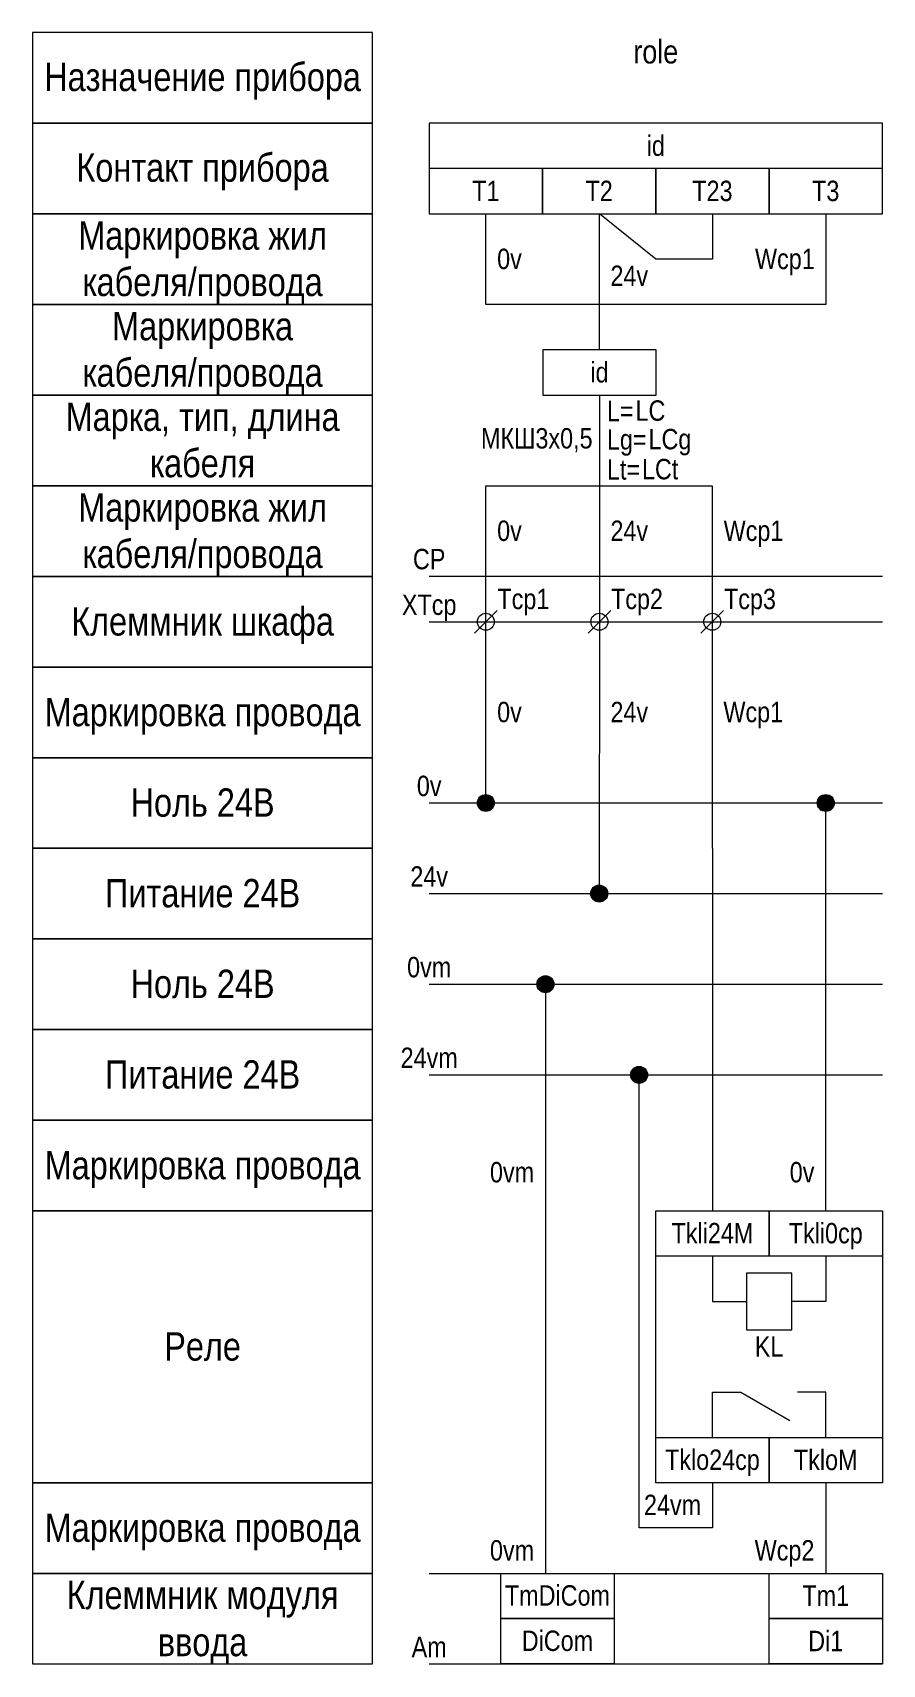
# Model space of a CAD drawing. Header units: millimetres. Extents: x 20 to 95, y -149 to -5.
import ezdxf

# ---------------------------------------------------------------- set-up
doc = ezdxf.new("R2010")
doc.units = ezdxf.units.MM
doc.header["$MEASUREMENT"] = 0
doc.linetypes.add('1_1', pattern=[2000, 1000, -1000])
doc.linetypes.add('4_2_1_2', pattern=[6702.777624, 3527.777672, -1763.888836, 0, -1411.111116])
for name, color, linetype in [('cp_names', 7, 'Continuous'), ('cp_params_di', 7, 'Continuous'), ('cp_static_di', 7, 'Continuous'), ('id_names', 7, 'Continuous'), ('id_params_di', 7, 'Continuous'), ('id_static_di', 7, 'Continuous')]:
    doc.layers.add(name, color=color, linetype=linetype)
doc.styles.add('СГЕНЕРИР_СТИЛЬ_1', font='')
doc.styles.get('СГЕНЕРИР_СТИЛЬ_1').set_extended_font_data('Arial Narrow')

msp = doc.modelspace()

# ---------------------------------------------------------------- hatches: boundary and pattern name
at = {"layer": 'cp_static_di', "linetype": 'Continuous', "lineweight": 0, "true_color": 0x000000}
for points in [[(59.25, -73), (59.3, -73.29), (59.47, -73.53), (59.71, -73.69), (60, -73.75), (60.28, -73.69), (60.53, -73.53), (60.69, -73.29), (60.75, -73), (60.69, -72.71), (60.53, -72.47), (60.28, -72.31), (60, -72.25), (59.71, -72.31), (59.47, -72.47), (59.3, -72.71)], [(89.25, -73), (89.3, -73.29), (89.47, -73.53), (89.71, -73.69), (90, -73.75), (90.28, -73.69), (90.53, -73.53), (90.69, -73.29), (90.75, -73), (90.69, -72.71), (90.53, -72.47), (90.28, -72.31), (90, -72.25), (89.71, -72.31), (89.47, -72.47), (89.3, -72.71)], [(69.26, -81), (69.32, -81.29), (69.48, -81.53), (69.73, -81.69), (70.01, -81.75), (70.3, -81.69), (70.54, -81.53), (70.71, -81.29), (70.76, -81), (70.71, -80.71), (70.54, -80.47), (70.3, -80.31), (70.01, -80.25), (69.73, -80.31), (69.48, -80.47), (69.32, -80.71)], [(64.51, -89), (64.56, -89.29), (64.73, -89.53), (64.97, -89.69), (65.26, -89.75), (65.54, -89.69), (65.79, -89.53), (65.95, -89.29), (66.01, -89), (65.95, -88.71), (65.79, -88.47), (65.54, -88.31), (65.26, -88.25), (64.97, -88.31), (64.73, -88.47), (64.56, -88.71)], [(72.77, -97), (72.83, -97.29), (72.99, -97.53), (73.23, -97.69), (73.52, -97.75), (73.81, -97.69), (74.05, -97.53), (74.21, -97.29), (74.27, -97), (74.21, -96.71), (74.05, -96.47), (73.81, -96.31), (73.52, -96.25), (73.23, -96.31), (72.99, -96.47), (72.83, -96.71)]]:
    msp.add_hatch(color=18, dxfattribs=at).paths.add_polyline_path(points)

# ---------------------------------------------------------------- linework, layer by layer
at = {"layer": 'cp_names', "color": 7, "linetype": 'Continuous', "lineweight": 15, "ltscale": 100}
for points in [[(20, -53), (50, -53), (50, -45), (20, -45)], [(20, -61), (50, -61), (50, -53), (20, -53)], [(20, -69), (50, -69), (50, -61), (20, -61)], [(20, -77), (50, -77), (50, -69), (20, -69)], [(20, -85), (50, -85), (50, -77), (20, -77)], [(20, -93), (50, -93), (50, -85), (20, -85)], [(20, -101), (50, -101), (50, -93), (20, -93)], [(20, -109), (50, -109), (50, -101), (20, -101)], [(20, -133), (50, -133), (50, -109), (20, -109)], [(20, -141), (50, -141), (50, -133), (20, -133)], [(20, -149), (50, -149), (50, -141), (20, -141)]]:
    msp.add_lwpolyline(points, close=True, dxfattribs=at)
at = {"layer": 'cp_static_di', "color": 7, "linetype": 'Continuous', "lineweight": 15, "ltscale": 100}
for p, q in [((79.99, -45), (80, -109)), ((59, -58), (61, -56)), ((69.02, -58), (71.02, -56)), ((78.99, -58), (80.99, -56)), ((55, -73), (95, -73)), ((90, -109), (90, -73.75)), ((55, -81), (95, -81)), ((55, -89), (95, -89)), ((65.26, -89.75), (65.26, -141)), ((55, -97), (95, -97)), ((80, -133), (80, -136.99)), ((90, -133), (90, -141)), ((55, -141), (95, -141)), ((55, -149), (95, -149))]:
    msp.add_line(p, q, dxfattribs=at)
at = {"layer": 'cp_static_di', "color": 7, "linetype": '1_1', "lineweight": 15, "ltscale": 100}
msp.add_line((95, -53), (55, -53), dxfattribs=at)
at = {"layer": 'cp_static_di', "color": 7, "linetype": '4_2_1_2', "lineweight": 15, "ltscale": 100}
msp.add_line((55, -57), (95, -57), dxfattribs=at)
at = {"layer": 'cp_static_di', "color": 7, "linetype": 'Continuous', "lineweight": 15, "ltscale": 100, "flags": 128}
for points in [[(60, -72.25), (60, -45), (79.99, -45)], [(70.02, -57), (70.01, -80.25)], [(80, -136.99), (73.52, -136.99), (73.52, -97.75)]]:
    msp.add_lwpolyline(points, dxfattribs=at)
at = {"layer": 'cp_static_di', "color": 7, "linetype": 'Continuous', "lineweight": 15, "ltscale": 100}
for points in [[(70.02, -45), (70.02, -57)], [(80, -113), (80, -117), (83, -117)], [(90, -113), (90, -117), (87, -117)], [(80, -129), (80, -125), (82.5, -125), (86.83, -127.5)], [(90, -129), (90, -125), (87.5, -125)]]:
    msp.add_lwpolyline(points, dxfattribs=at)
for points in [[(75, -109), (95, -109), (95, -133), (75, -133)], [(75, -109), (85, -109), (85, -113), (75, -113)], [(85, -109), (95, -109), (95, -113), (85, -113)], [(87, -119.5), (87, -114.5), (83, -114.5), (83, -119.5)], [(75, -129), (85, -129), (85, -133), (75, -133)], [(85, -129), (95, -129), (95, -133), (85, -133)], [(61.32, -141), (71.32, -141), (71.32, -145), (61.32, -145)], [(85, -141), (95, -141), (95, -145), (85, -145)], [(61.32, -145), (71.32, -145), (71.32, -149), (61.32, -149)], [(85, -145), (95, -145), (95, -149), (85, -149)]]:
    msp.add_lwpolyline(points, close=True, dxfattribs=at)
for centre in [(60, -57), (70.02, -57), (79.99, -57), (60, -73), (90, -73), (70.01, -81), (65.26, -89), (73.52, -97)]:
    msp.add_circle(centre, 0.75, dxfattribs=at)
at = {"layer": 'id_names', "color": 7, "linetype": 'Continuous', "lineweight": 15, "ltscale": 100}
for points in [[(20, -13), (50, -13), (50, -5), (20, -5)], [(20, -21), (50, -21), (50, -13), (20, -13)], [(20, -29), (50, -29), (50, -21), (20, -21)], [(20, -37), (50, -37), (50, -29), (20, -29)], [(20, -45), (50, -45), (50, -37), (20, -37)]]:
    msp.add_lwpolyline(points, close=True, dxfattribs=at)
at = {"layer": 'id_static_di', "color": 7, "linetype": 'Continuous', "lineweight": 15, "ltscale": 100}
for p, q in [((70.03, -33), (70.03, -21)), ((90, -21), (90, -29))]:
    msp.add_line(p, q, dxfattribs=at)
for points in [[(55, -21), (95, -21), (95, -13), (55, -13)], [(55, -21), (65, -21), (65, -17), (55, -17)], [(65, -21), (75, -21), (75, -17), (65, -17)], [(75, -21), (85, -21), (85, -17), (75, -17)], [(85, -21), (95, -21), (95, -17), (85, -17)], [(65.02, -37), (75.02, -37), (75.02, -33), (65.02, -33)]]:
    msp.add_lwpolyline(points, close=True, dxfattribs=at)
for points in [[(90, -29), (60, -29), (60, -21)], [(80, -21), (80, -25), (75, -25), (70.03, -21)], [(70.03, -37), (70.02, -45)]]:
    msp.add_lwpolyline(points, dxfattribs=at)

# ---------------------------------------------------------------- texts
at = {"layer": 'cp_names', "color": 7, "linetype": 'Continuous', "lineweight": 15, "char_height": 2.5, "attachment_point": 2, "style": 'СГЕНЕРИР_СТИЛЬ_1'}
for s, insert, line_spacing_factor in [('\\A1;{\\pqc;\\fArial Narrow|b0|i0|c204|p34;Маркировка жил\\P\\pqc;\\fArial Narrow|b0|i0|c204|p34;кабеля/провода}', (35, -45.66), 0.982786), ('\\A1;{\\pqc;\\fArial Narrow|b0|i0|c204|p34;Клеммник модуля\\P\\pqc;\\fArial Narrow|b0|i0|c204|p34;ввода}', (35, -141.66), 0.996136)]:
    msp.add_mtext(s, dxfattribs=dict(at, insert=insert, line_spacing_factor=line_spacing_factor))
for s, insert in [('\\A1;{\\pqc;\\fArial Narrow|b0|i0|c204|p34;Клеммник\\fArial Narrow|b0|i0|c204|p34; шкафа}', (35, -55.72)), ('\\A1;{\\pqc;\\fArial Narrow|b0|i0|c204|p34;Маркировка \\fArial Narrow|b0|i0|c204|p34;провода}', (35, -63.72)), ('\\A1;{\\pqc;\\fArial Narrow|b0|i0|c204|p34;Ноль\\fArial Narrow|b0|i0|c204|p34; 24В}', (35, -71.71)), ('\\A1;{\\pqc;\\fArial Narrow|b0|i0|c204|p34;Питание 2\\fArial Narrow|b0|i0|c204|p34;4\\fArial Narrow|b0|i0|c204|p34;В}', (35, -79.71)), ('\\A1;{\\pqc;\\fArial Narrow|b0|i0|c204|p34;Ноль\\fArial Narrow|b0|i0|c204|p34; 24В}', (35, -87.71)), ('\\A1;{\\pqc;\\fArial Narrow|b0|i0|c204|p34;Питание 2\\fArial Narrow|b0|i0|c204|p34;4\\fArial Narrow|b0|i0|c204|p34;В}', (35, -95.71)), ('\\A1;{\\pqc;\\fArial Narrow|b0|i0|c204|p34;Маркировка \\fArial Narrow|b0|i0|c204|p34;провода}', (35, -103.72)), ('\\A1;{\\pqc;\\fArial Narrow|b0|i0|c204|p34;Реле}', (35, -119.72)), ('\\A1;{\\pqc;\\fArial Narrow|b0|i0|c204|p34;Маркировка \\fArial Narrow|b0|i0|c204|p34;провода}', (35, -135.72))]:
    msp.add_mtext(s, dxfattribs=dict(at, insert=insert))
at = {"layer": 'cp_params_di', "color": 7, "linetype": 'Continuous', "lineweight": 15, "char_height": 1.8, "style": 'СГЕНЕРИР_СТИЛЬ_1'}
for s, insert, attachment_point in [('\\A1;{\\pql;\\fArial Narrow|b0|i0|c204|p34;0v}', (61, -48.07), 1), ('\\A1;{\\pql;\\fArial Narrow|b0|i0|c204|p34;24v}', (71, -48.07), 1), ('\\A1;{\\pql;\\fArial Narrow|b0|i0|c204|p34;Wcp1}', (80.99, -48.07), 1), ('\\A1;{\\pqc;\\fArial Narrow|b0|i0|c204|p34;CP}', (55, -50.57), 2), ('\\A1;{\\pqc;\\fArial Narrow|b0|i0|c204|p34;XTcp}', (55, -54.6), 2), ('\\A1;{\\pql;\\fArial Narrow|b0|i0|c204|p34;Tcp1}', (61.02, -54.09), 1), ('\\A1;{\\pql;\\fArial Narrow|b0|i0|c204|p34;Tcp\\fArial Narrow|b0|i0|c204|p34;2}', (71.05, -54.09), 1), ('\\A1;{\\pql;\\fArial Narrow|b0|i0|c204|p34;Tcp\\fArial Narrow|b0|i0|c204|p34;3}', (81.02, -54.09), 1), ('\\A1;{\\pql;\\fArial Narrow|b0|i0|c204|p34;0v}', (61, -64.07), 1), ('\\A1;{\\pql;\\fArial Narrow|b0|i0|c204|p34;24v}', (71, -64.07), 1), ('\\A1;{\\pql;\\fArial Narrow|b0|i0|c204|p34;Wcp\\fArial Narrow|b0|i0|c204|p34;1}', (80.97, -64.07), 1), ('\\A1;{\\pqc;\\fArial Narrow|b0|i0|c204|p34;0\\fArial Narrow|b0|i0|c204|p34;v}', (55, -70.59), 2), ('\\A1;{\\pqc;\\fArial Narrow|b0|i0|c204|p34;24v}', (55, -78.59), 2), ('\\A1;{\\pqc;\\fArial Narrow|b0|i0|c204|p34;0v\\fArial Narrow|b0|i0|c204|p34;m}', (55, -86.59), 2), ('\\A1;{\\pqc;\\fArial Narrow|b0|i0|c204|p34;24v\\fArial Narrow|b0|i0|c204|p34;m}', (55, -94.59), 2), ('\\A1;{\\pqr;\\fArial Narrow|b0|i0|c204|p34;0v\\fArial Narrow|b0|i0|c204|p34;m}', (64.26, -104.69), 3), ('\\A1;{\\pqr;\\fArial Narrow|b0|i0|c204|p34;0v}', (89, -104.69), 3), ('\\A1;{\\pqc;\\fArial Narrow|b0|i0|c204|p34;Tkli\\fArial Narrow|b0|i0|c204|p34;24M}', (80, -110.07), 2), ('\\A1;{\\pqc;\\fArial Narrow|b0|i0|c204|p34;T\\fArial Narrow|b0|i0|c204|p34;kli0cp}', (90, -110.07), 2), ('\\A1;{\\pqc;\\fArial Narrow|b0|i0|c204|p34;KL}', (85, -120.08), 2), ('\\A1;{\\pqc;\\fArial Narrow|b0|i0|c204|p34;T\\fArial Narrow|b0|i0|c204|p34;klo24cp}', (80, -130.07), 2), ('\\A1;{\\pqc;\\fArial Narrow|b0|i0|c204|p34;TkloM}', (90, -130.08), 2), ('\\A1;{\\pqr;\\fArial Narrow|b0|i0|c204|p34;24v\\fArial Narrow|b0|i0|c204|p34;m}', (79, -134.06), 3), ('\\A1;{\\pqr;\\fArial Narrow|b0|i0|c204|p34;0v\\fArial Narrow|b0|i0|c204|p34;m}', (64.26, -138.07), 3), ('\\A1;{\\pqr;\\fArial Narrow|b0|i0|c204|p34;Wcp\\fArial Narrow|b0|i0|c204|p34;2}', (89, -138.07), 3), ('\\A1;{\\pqc;\\fArial Narrow|b0|i0|c204|p34;Tm\\fArial Narrow|b0|i0|c204|p34;DiCom}', (66.32, -142.05), 2), ('\\A1;{\\pqc;\\fArial Narrow|b0|i0|c204|p34;Tm1}', (90, -142.07), 2), ('\\A1;{\\pqc;\\fArial Narrow|b0|i0|c204|p34;Am}', (55, -146.6), 2), ('\\A1;{\\pqc;\\fArial Narrow|b0|i0|c204|p34;DiCom}', (66.32, -146.05), 2), ('\\A1;{\\pqc;\\fArial Narrow|b0|i0|c204|p34;Di\\fArial Narrow|b0|i0|c204|p34;1}', (90, -146.07), 2)]:
    msp.add_mtext(s, dxfattribs=dict(at, insert=insert, attachment_point=attachment_point))
at = {"layer": 'id_names', "color": 7, "linetype": 'Continuous', "lineweight": 15, "char_height": 2.5, "attachment_point": 2, "style": 'СГЕНЕРИР_СТИЛЬ_1'}
for s, insert in [('\\A1;{\\pqc;\\fArial Narrow|b0|i0|c204|p34;Назначение прибора}', (35, -7.66)), ('\\A1;{\\pqc;\\fArial Narrow|b0|i0|c204|p34;Контакт прибора}', (35, -15.66))]:
    msp.add_mtext(s, dxfattribs=dict(at, insert=insert))
for s, insert, line_spacing_factor in [('\\A1;{\\pqc;\\fArial Narrow|b0|i0|c204|p34;Маркировка жил\\P\\pqc;\\fArial Narrow|b0|i0|c204|p34;кабеля/провода}', (35, -21.66), 0.982786), ('\\A1;{\\pqc;\\fArial Narrow|b0|i0|c204|p34;Маркировка\\P\\pqc;\\fArial Narrow|b0|i0|c204|p34;кабеля/провода}', (35, -29.66), 0.982786), ('\\A1;{\\pqc;\\fArial Narrow|b0|i0|c204|p34;Марка, тип\\fArial Narrow|b0|i0|c204|p34;, длина\\P\\pqc;\\fArial Narrow|b0|i0|c204|p34;кабеля}', (35, -37.66), 0.98101)]:
    msp.add_mtext(s, dxfattribs=dict(at, insert=insert, line_spacing_factor=line_spacing_factor))
at = {"layer": 'id_params_di', "color": 7, "linetype": 'Continuous', "lineweight": 15, "insert": (75, -5.65), "char_height": 2.0728, "width": 30, "attachment_point": 2, "style": 'СГЕНЕРИР_СТИЛЬ_1'}
msp.add_mtext('\\A1;{\\pqc;\\fArial Narrow|b0|i0|c204|p34;role}', dxfattribs=at)
at = {"layer": 'id_params_di', "color": 7, "linetype": 'Continuous', "lineweight": 15, "char_height": 1.8, "style": 'СГЕНЕРИР_СТИЛЬ_1'}
for s, insert, attachment_point in [('\\A1;{\\pqc;\\fArial Narrow|b0|i0|c204|p34;i\\fArial Narrow|b0|i0|c204|p34;d}', (75, -14.08), 2), ('\\A1;{\\pqc;\\fArial Narrow|b0|i0|c204|p34;T1}', (60, -18.07), 2), ('\\A1;{\\pqc;\\fArial Narrow|b0|i0|c204|p34;T\\fArial Narrow|b0|i0|c204|p34;2}', (70, -18.07), 2), ('\\A1;{\\pqc;\\fArial Narrow|b0|i0|c204|p34;T\\fArial Narrow|b0|i0|c204|p34;23}', (80, -18.07), 2), ('\\A1;{\\pqc;\\fArial Narrow|b0|i0|c204|p34;T\\fArial Narrow|b0|i0|c204|p34;3}', (90, -18.07), 2), ('\\A1;{\\pql;\\fArial Narrow|b0|i0|c204|p34;0v}', (61, -24.07), 1), ('\\A1;{\\pqr;\\fArial Narrow|b0|i0|c204|p34;Wcp1}', (89.03, -24.07), 3), ('\\A1;{\\pql;\\fArial Narrow|b0|i0|c204|p34;24v}', (71, -25.56), 1), ('\\A1;{\\pqc;\\fArial Narrow|b0|i0|c204|p34;id}', (70.03, -34.08), 2), ('\\A1;{\\pql;\\fArial Narrow|b0|i0|c204|p34;LC}', (73.21, -37.46), 1), ('\\A1;{\\pql;\\fArial Narrow|b0|i0|c204|p34;LCg}', (74.36, -39.98), 1), ('\\A1;{\\pql;\\fArial Narrow|b0|i0|c204|p34;LCt}', (73.78, -42.63), 1)]:
    msp.add_mtext(s, dxfattribs=dict(at, insert=insert, attachment_point=attachment_point))
at = {"layer": 'id_static_di', "color": 7, "linetype": 'Continuous', "lineweight": 15, "char_height": 1.8, "attachment_point": 1, "style": 'СГЕНЕРИР_СТИЛЬ_1'}
for s, insert in [('\\A1;{\\pql;\\fArial Narrow|b0|i0|c204|p34;L=}', (70.69, -37.5)), ('\\A1;{\\pql;\\fArial Narrow|b0|i0|c204|p34;Lg=}', (70.69, -40.01)), ('\\A1;{\\pql;\\fArial Narrow|b0|i0|c204|p34;Lt=}', (70.69, -42.66))]:
    msp.add_mtext(s, dxfattribs=dict(at, insert=insert))
at = {"layer": 'id_static_di', "color": 7, "linetype": 'Continuous', "lineweight": 40, "insert": (59.57, -39.91), "char_height": 1.8, "attachment_point": 1, "style": 'СГЕНЕРИР_СТИЛЬ_1'}
msp.add_mtext('\\A1;{\\pql;\\fArial Narrow|b0|i0|c204|p34;МКШ\\fArial Narrow|b0|i0|c204|p34;3\\fArial Narrow|b0|i0|c204|p34;х0,5}', dxfattribs=at)

doc.saveas('drawing.dxf')
